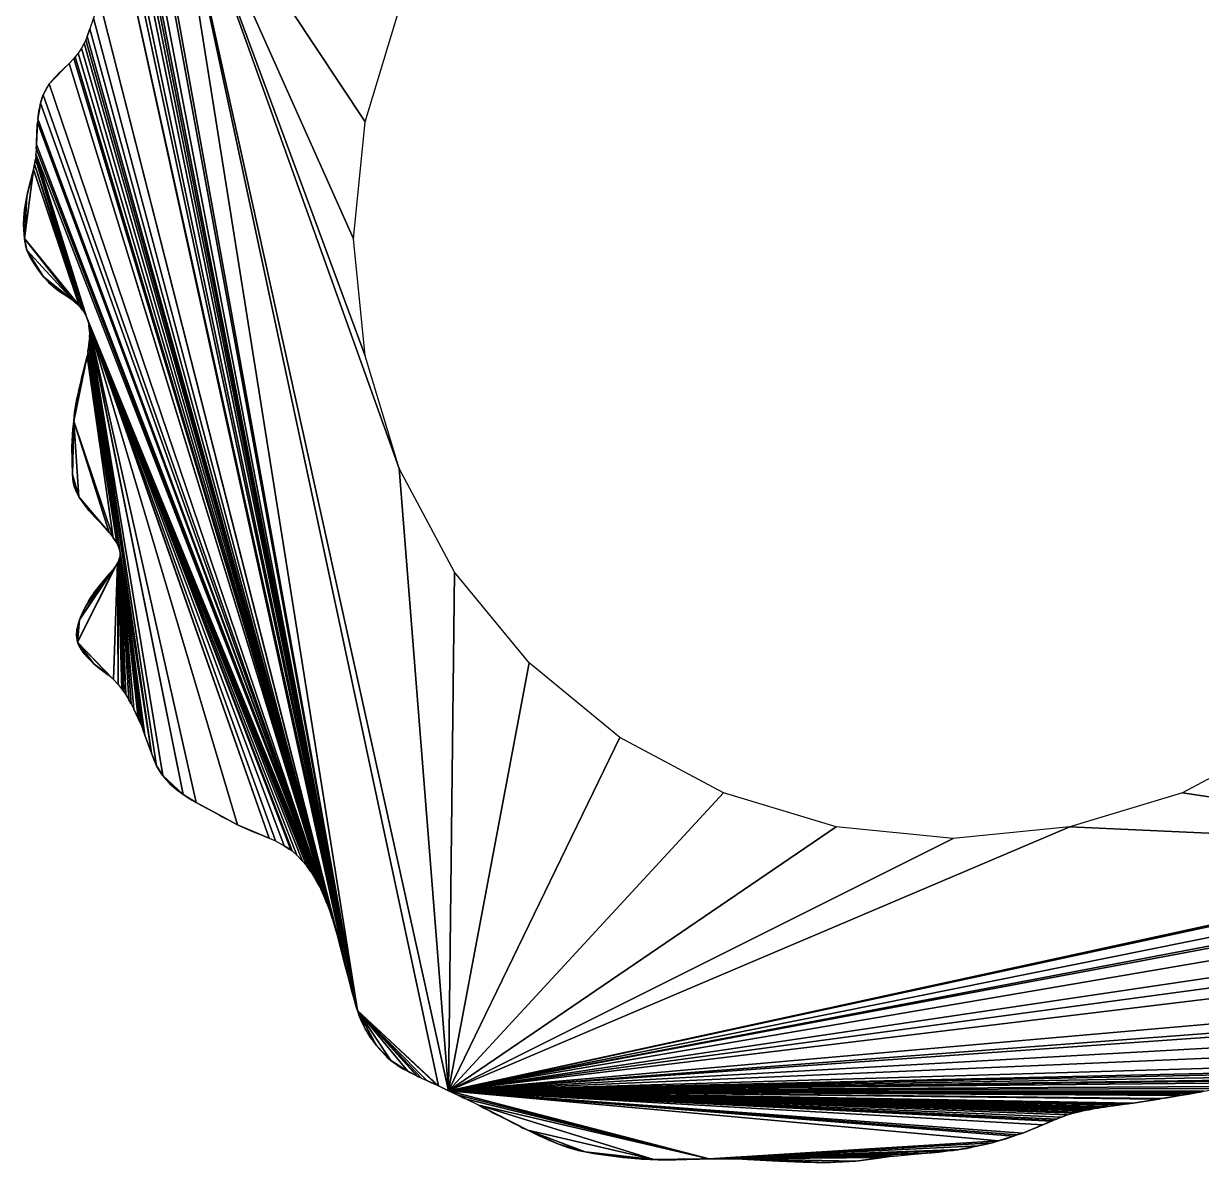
# Model space of a CAD drawing. Extents: x -96 to 96, y -96 to 93.
# Drawn here: x -96.1 to 25.7, y -95.5 to 22.3 of the extents above; entities that cross this region are included whole.
import ezdxf

# ---------------------------------------------------------------- set-up
doc = ezdxf.new("R2010")
doc.units = 0

msp = doc.modelspace()

# ---------------------------------------------------------------- linework, layer by layer
for points in [[(-81.09, 42.69, 94), (-82.88, 37.99, 94), (-61.61, -79.79, 94)], [(-81.09, 42.69, 94), (-61.61, -79.79, 94), (-53.22, -87.6, 94)], [(-81.09, 42.69, 94), (-53.22, -87.6, 94), (-52.17, -88.1, 94)], [(-81.09, 42.69, 94), (-52.17, -88.1, 94), (-57.28, -23.73, 94)], [(-81.09, 42.69, 94), (-57.28, -23.73, 94), (-60.81, -12.1, 94)], [(-81.09, 42.69, 94), (-60.81, -12.1, 94), (-62, 0, 94)], [(-81.09, 42.69, 94), (-62, 0, 94), (-60.81, 12.1, 94)], [(-81.09, 42.69, 94), (-60.81, 12.1, 94), (-57.28, 23.73, 94)], [(-82.88, 37.99, 94), (-83.06, 37.45, 94), (-61.61, -79.79, 94)], [(-83.06, 37.45, 94), (-83.74, 35.52, 94), (-61.61, -79.79, 94)], [(-83.74, 35.52, 94), (-84.05, 34.73, 94), (-61.61, -79.79, 94)], [(-84.22, 34.32, 94), (-84.42, 33.82, 94), (-61.61, -79.79, 94)], [(-84.05, 34.73, 94), (-84.22, 34.32, 94), (-61.61, -79.79, 94)], [(-84.69, 33.24, 94), (-85.14, 32.29, 94), (-61.61, -79.79, 94)], [(-84.42, 33.82, 94), (-84.69, 33.24, 94), (-61.61, -79.79, 94)], [(-85.43, 31.73, 94), (-85.99, 30.69, 94), (-61.61, -79.79, 94)], [(-85.14, 32.29, 94), (-85.43, 31.73, 94), (-61.61, -79.79, 94)], [(-85.99, 30.69, 94), (-88.3, 24.81, 94), (-62.5, -76.55, 94)], [(-85.99, 30.69, 94), (-62.5, -76.55, 94), (-61.61, -79.79, 94)], [(-88.3, 24.81, 94), (-88.91, 22.82, 94), (-63.63, -72.18, 94)], [(-88.3, 24.81, 94), (-63.63, -72.18, 94), (-62.5, -76.55, 94)], [(-88.91, 22.82, 94), (-89.29, 21.73, 94), (-63.63, -72.18, 94)], [(-89.57, 20.94, 94), (-89.71, 20.58, 94), (-63.79, -71.6, 94)], [(-89.29, 21.73, 94), (-89.41, 21.4, 94), (-89.57, 20.94, 94)], [(-89.29, 21.73, 94), (-89.57, 20.94, 94), (-63.63, -72.18, 94)], [(-89.57, 20.94, 94), (-63.79, -71.6, 94), (-63.63, -72.18, 94)], [(-90.14, 19.73, 94), (-90.48, 19.21, 94), (-64.14, -70.42, 94)], [(-89.86, 20.25, 94), (-90.14, 19.73, 94), (-63.82, -71.51, 94)], [(-90.14, 19.73, 94), (-64.14, -70.42, 94), (-63.82, -71.51, 94)], [(-89.71, 20.58, 94), (-89.86, 20.25, 94), (-63.82, -71.51, 94)], [(-89.71, 20.58, 94), (-63.82, -71.51, 94), (-63.79, -71.6, 94)], [(-90.92, 18.68, 94), (-91.41, 18.16, 94), (-64.17, -70.34, 94)], [(-90.78, 18.84, 94), (-90.92, 18.68, 94), (-64.14, -70.42, 94)], [(-90.92, 18.68, 94), (-64.17, -70.34, 94), (-64.14, -70.42, 94)], [(-90.48, 19.21, 94), (-90.78, 18.84, 94), (-64.14, -70.42, 94)], [(-91.41, 18.16, 94), (-92.63, 16.99, 94), (-93.47, 16.03, 94)], [(-91.41, 18.16, 94), (-93.47, 16.03, 94), (-64.46, -69.5, 94)], [(-91.41, 18.16, 94), (-92, 17.61, 94), (-92.63, 16.99, 94)], [(-92, 17.61, 94), (-92.52, 17.1, 94), (-92.63, 16.99, 94)], [(-91.41, 18.16, 94), (-64.46, -69.5, 94), (-64.17, -70.34, 94)], [(-93.47, 16.03, 94), (-93.83, 15.42, 94), (-94.1, 14.89, 94)], [(-93.47, 16.03, 94), (-94.1, 14.89, 94), (-64.46, -69.5, 94)], [(-93.47, 16.03, 94), (-93.78, 15.55, 94), (-93.83, 15.42, 94)], [(-92.63, 16.99, 94), (-93.33, 16.2, 94), (-93.47, 16.03, 94)], [(-93.33, 16.2, 94), (-93.44, 16.08, 94), (-93.47, 16.03, 94)], [(-92.63, 16.99, 94), (-93.02, 16.58, 94), (-93.33, 16.2, 94)], [(-94.1, 14.89, 94), (-94.2, 14.65, 94), (-94.39, 14.03, 94)], [(-94.1, 14.89, 94), (-94.39, 14.03, 94), (-64.46, -69.5, 94)], [(-94.2, 14.65, 94), (-94.25, 14.51, 94), (-94.39, 14.03, 94)], [(-93.83, 15.42, 94), (-94.05, 15.04, 94), (-94.1, 14.89, 94)], [(-94.39, 14.03, 94), (-94.4, 13.99, 94), (-94.66, 12.42, 94)], [(-94.39, 14.03, 94), (-94.66, 12.42, 94), (-64.46, -69.5, 94)], [(-94.4, 13.99, 94), (-94.53, 13.47, 94), (-94.66, 12.42, 94)], [(-94.53, 13.47, 94), (-94.62, 12.95, 94), (-94.66, 12.42, 94)], [(-94.66, 12.42, 94), (-94.7, 12.03, 94), (-64.57, -69.2, 94)], [(-94.66, 12.42, 94), (-64.57, -69.2, 94), (-64.46, -69.5, 94)], [(-94.7, 12.03, 94), (-94.72, 11.9, 94), (-94.8, 9.76, 94)], [(-94.7, 12.03, 94), (-94.8, 9.76, 94), (-64.57, -69.2, 94)], [(-94.72, 11.9, 94), (-94.75, 11.21, 94), (-94.8, 9.76, 94)], [(-94.75, 11.21, 94), (-94.77, 10.83, 94), (-94.8, 9.76, 94)], [(-94.8, 9.76, 94), (-94.81, 9.49, 94), (-94.82, 9.36, 94)], [(-94.8, 9.76, 94), (-94.82, 9.36, 94), (-64.75, -68.75, 94)], [(-94.8, 9.76, 94), (-64.75, -68.75, 94), (-64.57, -69.2, 94)], [(-94.85, 8.68, 94), (-94.9, 8.25, 94), (-89.94, -7.5, 94)], [(-94.82, 9.36, 94), (-94.85, 8.77, 94), (-64.93, -68.29, 94)], [(-94.85, 8.77, 94), (-94.85, 8.68, 94), (-89.63, -8.06, 94)], [(-94.85, 8.77, 94), (-89.63, -8.06, 94), (-64.93, -68.29, 94)], [(-94.85, 8.68, 94), (-89.94, -7.5, 94), (-89.63, -8.06, 94)], [(-94.82, 9.36, 94), (-64.93, -68.29, 94), (-64.75, -68.75, 94)], [(-95, 7.72, 94), (-95.09, 7.34, 94), (-95.11, 7.2, 94)], [(-95, 7.72, 94), (-95.11, 7.2, 94), (-90.39, -6.88, 94)], [(-94.9, 8.25, 94), (-94.98, 7.86, 94), (-95, 7.72, 94)], [(-94.9, 8.25, 94), (-95, 7.72, 94), (-90.05, -7.35, 94)], [(-95, 7.72, 94), (-90.39, -6.88, 94), (-90.05, -7.35, 94)], [(-94.9, 8.25, 94), (-90.05, -7.35, 94), (-89.94, -7.5, 94)], [(-95.11, 7.2, 94), (-95.78, 4.38, 94), (-96.03, 0.03, 94)], [(-95.11, 7.2, 94), (-96.03, 0.03, 94), (-90.39, -6.88, 94)], [(-95.11, 7.2, 94), (-95.2, 6.82, 94), (-95.78, 4.38, 94)], [(-95.2, 6.82, 94), (-95.29, 6.49, 94), (-95.78, 4.38, 94)], [(-95.29, 6.49, 94), (-95.72, 4.73, 94), (-95.78, 4.38, 94)], [(-95.29, 6.49, 94), (-95.37, 6.16, 94), (-95.72, 4.73, 94)], [(-95.37, 6.16, 94), (-95.45, 5.9, 94), (-95.72, 4.73, 94)], [(-95.2, 6.82, 94), (-95.25, 6.68, 94), (-95.29, 6.49, 94)], [(-95.78, 4.38, 94), (-96.11, 2.2, 94), (-96.14, 1.51, 94)], [(-95.78, 4.38, 94), (-96.14, 1.51, 94), (-96.03, 0.03, 94)], [(-95.78, 4.38, 94), (-96.03, 3.03, 94), (-96.11, 2.2, 94)], [(-95.78, 4.38, 94), (-95.86, 3.99, 94), (-96.03, 3.03, 94)], [(-95.72, 4.73, 94), (-95.72, 4.72, 94), (-95.78, 4.38, 94)], [(-96.03, 3.03, 94), (-96.08, 2.64, 94), (-96.11, 2.2, 94)], [(-96.11, 2.2, 94), (-96.13, 1.6, 94), (-96.14, 1.51, 94)], [(-96.14, 1.51, 94), (-96.13, 1.33, 94), (-96.11, 0.94, 94)], [(-96.14, 1.51, 94), (-96.11, 0.94, 94), (-96.03, 0.03, 94)], [(-96.11, 0.94, 94), (-96.1, 0.55, 94), (-96.03, 0.03, 94)], [(-96.03, 0.03, 94), (-96.01, -0.1, 94), (-95.99, -0.24, 94)], [(-96.03, 0.03, 94), (-95.99, -0.24, 94), (-95.78, -1.15, 94)], [(-96.03, 0.03, 94), (-95.78, -1.15, 94), (-91.01, -6.36, 94)], [(-96.03, 0.03, 94), (-91.01, -6.36, 94), (-90.39, -6.88, 94)], [(-95.99, -0.24, 94), (-95.92, -0.63, 94), (-95.78, -1.15, 94)], [(-95.92, -0.63, 94), (-95.82, -1.01, 94), (-95.78, -1.15, 94)], [(-95.78, -1.15, 94), (-95.71, -1.34, 94), (-95.55, -1.67, 94)], [(-95.78, -1.15, 94), (-95.55, -1.67, 94), (-94.06, -3.91, 94)], [(-95.78, -1.15, 94), (-94.06, -3.91, 94), (-91.01, -6.36, 94)], [(-95.71, -1.34, 94), (-95.65, -1.46, 94), (-95.55, -1.67, 94)], [(-95.55, -1.67, 94), (-95.49, -1.8, 94), (-95.07, -2.52, 94)], [(-95.55, -1.67, 94), (-95.07, -2.52, 94), (-94.06, -3.91, 94)], [(-95.49, -1.8, 94), (-95.35, -2.06, 94), (-95.07, -2.52, 94)], [(-95.07, -2.52, 94), (-95, -2.63, 94), (-94.58, -3.23, 94)], [(-95.07, -2.52, 94), (-94.58, -3.23, 94), (-94.06, -3.91, 94)], [(-94.58, -3.23, 94), (-94.41, -3.46, 94), (-94.06, -3.91, 94)], [(-94.06, -3.91, 94), (-93.63, -4.41, 94), (-93.19, -4.82, 94)], [(-94.06, -3.91, 94), (-93.19, -4.82, 94), (-91.5, -6.03, 94)], [(-94.06, -3.91, 94), (-91.5, -6.03, 94), (-91.01, -6.36, 94)], [(-93.63, -4.41, 94), (-93.56, -4.5, 94), (-93.19, -4.82, 94)], [(-93.19, -4.82, 94), (-93.04, -4.95, 94), (-92.51, -5.36, 94)], [(-93.19, -4.82, 94), (-92.51, -5.36, 94), (-91.5, -6.03, 94)], [(-93.04, -4.95, 94), (-92.77, -5.17, 94), (-92.51, -5.36, 94)], [(-92.51, -5.36, 94), (-92.38, -5.45, 94), (-91.5, -6.03, 94)], [(-91.5, -6.03, 94), (-91.31, -6.16, 94), (-91.01, -6.36, 94)], [(-91.01, -6.36, 94), (-90.86, -6.5, 94), (-90.39, -6.88, 94)], [(-90.39, -6.88, 94), (-90.26, -7.06, 94), (-90.05, -7.35, 94)], [(-89.63, -8.06, 94), (-89.52, -8.4, 94), (-89.5, -8.45, 94)], [(-89.63, -8.06, 94), (-89.5, -8.45, 94), (-70.09, -62.27, 94)], [(-89.63, -8.06, 94), (-70.09, -62.27, 94), (-69.18, -62.76, 94)], [(-89.63, -8.06, 94), (-69.18, -62.76, 94), (-68.49, -63.2, 94)], [(-89.63, -8.06, 94), (-68.49, -63.2, 94), (-68.44, -63.24, 94)], [(-89.63, -8.06, 94), (-68.44, -63.24, 94), (-68.36, -63.3, 94)], [(-89.63, -8.06, 94), (-68.36, -63.3, 94), (-67.87, -63.74, 94)], [(-89.63, -8.06, 94), (-67.87, -63.74, 94), (-67.27, -64.35, 94)], [(-89.63, -8.06, 94), (-67.27, -64.35, 94), (-66.88, -64.82, 94)], [(-89.63, -8.06, 94), (-66.88, -64.82, 94), (-66.42, -65.45, 94)], [(-89.63, -8.06, 94), (-66.42, -65.45, 94), (-66.39, -65.5, 94)], [(-89.63, -8.06, 94), (-66.39, -65.5, 94), (-66.13, -65.91, 94)], [(-89.63, -8.06, 94), (-66.13, -65.91, 94), (-65.9, -66.33, 94)], [(-89.63, -8.06, 94), (-65.9, -66.33, 94), (-65.6, -66.86, 94)], [(-89.63, -8.06, 94), (-65.6, -66.86, 94), (-65.37, -67.3, 94)], [(-89.63, -8.06, 94), (-65.37, -67.3, 94), (-65.14, -67.82, 94)], [(-89.63, -8.06, 94), (-65.14, -67.82, 94), (-64.93, -68.29, 94)], [(-89.5, -8.45, 94), (-89.38, -8.89, 94), (-70.72, -61.98, 94)], [(-89.5, -8.45, 94), (-70.72, -61.98, 94), (-70.09, -62.27, 94)], [(-89.38, -8.89, 94), (-89.37, -8.98, 94), (-79.62, -57.47, 94)], [(-89.38, -8.89, 94), (-79.62, -57.47, 94), (-78.29, -58.28, 94)], [(-89.38, -8.89, 94), (-78.29, -58.28, 94), (-73.99, -60.59, 94)], [(-89.38, -8.89, 94), (-73.99, -60.59, 94), (-70.72, -61.98, 94)], [(-89.37, -8.98, 94), (-89.33, -9.5, 94), (-86.15, -32.46, 94)], [(-89.37, -8.98, 94), (-86.15, -32.46, 94), (-82.9, -53.19, 94)], [(-89.37, -8.98, 94), (-82.9, -53.19, 94), (-82.37, -54.51, 94)], [(-89.37, -8.98, 94), (-82.37, -54.51, 94), (-81.74, -55.51, 94)], [(-89.37, -8.98, 94), (-81.74, -55.51, 94), (-79.62, -57.47, 94)], [(-89.33, -9.5, 94), (-89.33, -9.95, 94), (-86.15, -32.46, 94)], [(-89.35, -10.54, 94), (-89.39, -10.84, 94), (-89.4, -11.06, 94)], [(-89.35, -10.54, 94), (-89.4, -11.06, 94), (-86.23, -32.1, 94)], [(-89.33, -10.09, 94), (-89.35, -10.54, 94), (-86.15, -32.46, 94)], [(-89.35, -10.54, 94), (-86.23, -32.1, 94), (-86.15, -32.46, 94)], [(-89.33, -9.95, 94), (-89.33, -10.02, 94), (-86.15, -32.46, 94)], [(-89.33, -10.02, 94), (-89.33, -10.09, 94), (-86.15, -32.46, 94)], [(-89.56, -12.11, 94), (-89.68, -12.63, 94), (-90.95, -18.83, 94)], [(-89.56, -12.11, 94), (-90.95, -18.83, 94), (-86.85, -30.9, 94)], [(-89.56, -12.11, 94), (-89.65, -12.49, 94), (-89.68, -12.63, 94)], [(-89.53, -11.97, 94), (-89.56, -12.11, 94), (-86.5, -31.42, 94)], [(-89.56, -12.11, 94), (-86.85, -30.9, 94), (-86.5, -31.42, 94)], [(-89.47, -11.59, 94), (-89.53, -11.97, 94), (-86.32, -31.83, 94)], [(-89.53, -11.97, 94), (-86.5, -31.42, 94), (-86.32, -31.83, 94)], [(-89.4, -11.06, 94), (-89.46, -11.52, 94), (-89.47, -11.59, 94)], [(-89.4, -11.06, 94), (-89.47, -11.59, 94), (-86.26, -31.96, 94)], [(-89.47, -11.59, 94), (-86.32, -31.83, 94), (-86.26, -31.96, 94)], [(-89.4, -11.06, 94), (-86.26, -31.96, 94), (-86.23, -32.1, 94)], [(-89.68, -12.63, 94), (-90.5, -16.01, 94), (-90.95, -18.83, 94)], [(-89.68, -12.63, 94), (-89.99, -13.89, 94), (-90.5, -16.01, 94)], [(-89.68, -12.63, 94), (-89.78, -13.02, 94), (-89.99, -13.89, 94)], [(-89.99, -13.89, 94), (-90.22, -14.8, 94), (-90.5, -16.01, 94)], [(-89.99, -13.89, 94), (-90.06, -14.11, 94), (-90.22, -14.8, 94)], [(-90.06, -14.11, 94), (-90.22, -14.8, 94), (-90.22, -14.8, 94)], [(-90.22, -14.8, 94), (-90.45, -15.76, 94), (-90.5, -16.01, 94)], [(-90.22, -14.8, 94), (-90.36, -15.35, 94), (-90.45, -15.76, 94)], [(-90.5, -16.01, 94), (-90.71, -16.93, 94), (-90.95, -18.83, 94)], [(-90.71, -16.93, 94), (-90.85, -17.93, 94), (-90.95, -18.83, 94)], [(-90.71, -16.93, 94), (-90.84, -17.85, 94), (-90.85, -17.93, 94)], [(-90.5, -16.01, 94), (-90.65, -16.67, 94), (-90.71, -16.93, 94)], [(-90.5, -16.01, 94), (-90.57, -16.28, 94), (-90.65, -16.67, 94)], [(-90.85, -17.93, 94), (-90.92, -18.43, 94), (-90.95, -18.83, 94)], [(-90.95, -18.83, 94), (-91.05, -19.68, 94), (-91.09, -24.36, 94)], [(-90.95, -18.83, 94), (-91.09, -24.36, 94), (-90.41, -26.69, 94)], [(-90.95, -18.83, 94), (-91.01, -19.29, 94), (-91.05, -19.68, 94)], [(-90.95, -18.83, 94), (-90.41, -26.69, 94), (-87.29, -30.37, 94)], [(-90.95, -18.83, 94), (-87.29, -30.37, 94), (-86.85, -30.9, 94)], [(-91.05, -19.68, 94), (-91.07, -19.98, 94), (-91.15, -21.5, 94)], [(-91.05, -19.68, 94), (-91.15, -21.5, 94), (-91.09, -24.36, 94)], [(-91.15, -21.5, 94), (-91.15, -23.2, 94), (-91.09, -24.36, 94)], [(-91.09, -24.36, 94), (-91.07, -24.63, 94), (-91, -25.15, 94)], [(-91.09, -24.36, 94), (-91, -25.15, 94), (-90.88, -25.66, 94)], [(-91.09, -24.36, 94), (-90.88, -25.66, 94), (-90.41, -26.69, 94)], [(-52.17, -88.1, 94), (-51.55, -34.45, 94), (-57.28, -23.73, 94)], [(-91, -25.15, 94), (-90.9, -25.59, 94), (-90.88, -25.66, 94)], [(-90.88, -25.66, 94), (-90.87, -25.68, 94), (-90.67, -26.2, 94)], [(-90.88, -25.66, 94), (-90.67, -26.2, 94), (-90.41, -26.69, 94)], [(-90.67, -26.2, 94), (-90.45, -26.61, 94), (-90.41, -26.69, 94)], [(-90.41, -26.69, 94), (-90.05, -27.24, 94), (-89.71, -27.67, 94)], [(-90.41, -26.69, 94), (-89.71, -27.67, 94), (-89.35, -28.11, 94)], [(-90.41, -26.69, 94), (-89.35, -28.11, 94), (-87.78, -29.81, 94)], [(-90.41, -26.69, 94), (-87.78, -29.81, 94), (-87.29, -30.37, 94)], [(-89.71, -27.67, 94), (-89.64, -27.76, 94), (-89.35, -28.11, 94)], [(-89.35, -28.11, 94), (-88.8, -28.74, 94), (-88.28, -29.27, 94)], [(-89.35, -28.11, 94), (-88.28, -29.27, 94), (-87.78, -29.81, 94)], [(-88.28, -29.27, 94), (-87.87, -29.72, 94), (-87.78, -29.81, 94)], [(-87.78, -29.81, 94), (-87.65, -29.96, 94), (-87.29, -30.37, 94)], [(-86.85, -30.9, 94), (-86.79, -31, 94), (-86.74, -31.08, 94)], [(-86.85, -30.9, 94), (-86.74, -31.08, 94), (-86.5, -31.42, 94)], [(-86.5, -31.42, 94), (-86.42, -31.61, 94), (-86.32, -31.83, 94)], [(-86.15, -32.46, 94), (-86.2, -32.98, 94), (-85.79, -46.8, 94)], [(-86.15, -32.46, 94), (-85.79, -46.8, 94), (-85.6, -47.07, 94)], [(-86.15, -32.46, 94), (-85.6, -47.07, 94), (-85.55, -47.16, 94)], [(-86.15, -32.46, 94), (-85.55, -47.16, 94), (-85.25, -47.67, 94)], [(-86.15, -32.46, 94), (-85.25, -47.67, 94), (-85.02, -48.07, 94)], [(-86.15, -32.46, 94), (-85.02, -48.07, 94), (-84.74, -48.62, 94)], [(-86.15, -32.46, 94), (-84.74, -48.62, 94), (-84.28, -49.59, 94)], [(-86.15, -32.46, 94), (-84.28, -49.59, 94), (-84.24, -49.68, 94)], [(-86.15, -32.46, 94), (-84.24, -49.68, 94), (-84.02, -50.19, 94)], [(-86.15, -32.46, 94), (-84.02, -50.19, 94), (-83.81, -50.73, 94)], [(-86.15, -32.46, 94), (-83.81, -50.73, 94), (-83.58, -51.32, 94)], [(-86.15, -32.46, 94), (-83.58, -51.32, 94), (-82.9, -53.19, 94)], [(-86.41, -33.5, 94), (-86.65, -33.89, 94), (-90.55, -41.72, 94)], [(-86.41, -33.5, 94), (-90.55, -41.72, 94), (-86.84, -45.57, 94)], [(-86.65, -33.89, 94), (-86.74, -34.02, 94), (-90.55, -41.72, 94)], [(-86.74, -34.02, 94), (-90.35, -39.38, 94), (-90.55, -41.72, 94)], [(-86.74, -34.02, 94), (-87.17, -34.54, 94), (-90.35, -39.38, 94)], [(-86.41, -33.5, 94), (-86.84, -45.57, 94), (-86.34, -46.1, 94)], [(-86.35, -33.37, 94), (-86.41, -33.5, 94), (-86.34, -46.1, 94)], [(-86.2, -32.98, 94), (-86.35, -33.37, 94), (-85.97, -46.55, 94)], [(-86.35, -33.37, 94), (-86.34, -46.1, 94), (-85.97, -46.55, 94)], [(-86.2, -32.98, 94), (-85.97, -46.55, 94), (-85.79, -46.8, 94)], [(-87.17, -34.54, 94), (-89.69, -37.97, 94), (-90.35, -39.38, 94)], [(-87.17, -34.54, 94), (-87.87, -35.35, 94), (-89.69, -37.97, 94)], [(-87.17, -34.54, 94), (-87.46, -34.88, 94), (-87.87, -35.35, 94)], [(-52.17, -88.1, 94), (-43.84, -43.84, 94), (-51.55, -34.45, 94)], [(-87.87, -35.35, 94), (-89.13, -37.01, 94), (-89.69, -37.97, 94)], [(-87.87, -35.35, 94), (-88.19, -35.73, 94), (-89.13, -37.01, 94)], [(-88.19, -35.73, 94), (-88.88, -36.61, 94), (-89.13, -37.01, 94)], [(-88.19, -35.73, 94), (-88.45, -36.05, 94), (-88.88, -36.61, 94)], [(-87.87, -35.35, 94), (-88.08, -35.59, 94), (-88.19, -35.73, 94)], [(-89.13, -37.01, 94), (-89.43, -37.48, 94), (-89.69, -37.97, 94)], [(-89.13, -37.01, 94), (-89.24, -37.17, 94), (-89.43, -37.48, 94)], [(-89.69, -37.97, 94), (-90.24, -39.11, 94), (-90.35, -39.38, 94)], [(-89.69, -37.97, 94), (-90.08, -38.72, 94), (-90.24, -39.11, 94)], [(-89.69, -37.97, 94), (-89.82, -38.2, 94), (-90.08, -38.72, 94)], [(-90.35, -39.38, 94), (-90.57, -40.15, 94), (-90.62, -40.42, 94)], [(-90.35, -39.38, 94), (-90.62, -40.42, 94), (-90.55, -41.72, 94)], [(-90.57, -40.15, 94), (-90.6, -40.29, 94), (-90.62, -40.42, 94)], [(-90.35, -39.38, 94), (-90.47, -39.77, 94), (-90.57, -40.15, 94)], [(-90.24, -39.11, 94), (-90.3, -39.25, 94), (-90.35, -39.38, 94)], [(-90.62, -40.42, 94), (-90.65, -40.81, 94), (-90.65, -41, 94)], [(-90.62, -40.42, 94), (-90.65, -41, 94), (-90.55, -41.72, 94)], [(-90.65, -41, 94), (-90.63, -41.33, 94), (-90.55, -41.72, 94)], [(-90.55, -41.72, 94), (-90.51, -41.85, 94), (-90.44, -41.99, 94)], [(-90.55, -41.72, 94), (-90.44, -41.99, 94), (-89.87, -42.9, 94)], [(-90.55, -41.72, 94), (-89.87, -42.9, 94), (-88.85, -43.94, 94)], [(-90.55, -41.72, 94), (-88.85, -43.94, 94), (-87.29, -45.17, 94)], [(-90.55, -41.72, 94), (-87.29, -45.17, 94), (-87.17, -45.27, 94)], [(-90.55, -41.72, 94), (-87.17, -45.27, 94), (-86.84, -45.57, 94)], [(-90.44, -41.99, 94), (-90.26, -42.38, 94), (-89.87, -42.9, 94)], [(-89.87, -42.9, 94), (-89.55, -43.25, 94), (-89.39, -43.43, 94)], [(-89.87, -42.9, 94), (-89.39, -43.43, 94), (-88.85, -43.94, 94)], [(-89.39, -43.43, 94), (-88.99, -43.81, 94), (-88.85, -43.94, 94)], [(-52.17, -88.1, 94), (-34.45, -51.55, 94), (-43.84, -43.84, 94)], [(-88.85, -43.94, 94), (-88.47, -44.26, 94), (-88.28, -44.42, 94)], [(-88.85, -43.94, 94), (-88.28, -44.42, 94), (-87.61, -44.92, 94)], [(-88.85, -43.94, 94), (-87.61, -44.92, 94), (-87.29, -45.17, 94)], [(-88.28, -44.42, 94), (-87.73, -44.84, 94), (-87.61, -44.92, 94)], [(-87.61, -44.92, 94), (-87.43, -45.07, 94), (-87.29, -45.17, 94)], [(-86.84, -45.57, 94), (-86.34, -46.09, 94), (-86.34, -46.1, 94)], [(-85.25, -47.67, 94), (-85.04, -48.04, 94), (-85.02, -48.07, 94)], [(-84.74, -48.62, 94), (-84.31, -49.53, 94), (-84.28, -49.59, 94)], [(-84.24, -49.68, 94), (-84.18, -49.82, 94), (-84.02, -50.19, 94)], [(-83.81, -50.73, 94), (-83.66, -51.11, 94), (-83.58, -51.32, 94)], [(-83.58, -51.32, 94), (-83.08, -52.71, 94), (-82.91, -53.18, 94)], [(-83.58, -51.32, 94), (-82.91, -53.18, 94), (-82.9, -53.19, 94)], [(-52.17, -88.1, 94), (-23.73, -57.28, 94), (-34.45, -51.55, 94)], [(62.61, -63.11, 94), (34.45, -51.55, 94), (23.73, -57.28, 94)], [(-82.9, -53.19, 94), (-82.67, -53.85, 94), (-82.6, -54.02, 94)], [(-82.9, -53.19, 94), (-82.6, -54.02, 94), (-82.5, -54.22, 94)], [(-82.9, -53.19, 94), (-82.5, -54.22, 94), (-82.37, -54.51, 94)], [(-82.5, -54.22, 94), (-82.44, -54.36, 94), (-82.37, -54.51, 94)], [(-82.37, -54.51, 94), (-82.16, -54.91, 94), (-82.08, -55.03, 94)], [(-82.37, -54.51, 94), (-82.08, -55.03, 94), (-81.9, -55.29, 94)], [(-82.37, -54.51, 94), (-81.9, -55.29, 94), (-81.74, -55.51, 94)], [(-81.9, -55.29, 94), (-81.82, -55.42, 94), (-81.74, -55.51, 94)], [(-81.74, -55.51, 94), (-81.4, -55.95, 94), (-80.89, -56.47, 94)], [(-81.74, -55.51, 94), (-80.89, -56.47, 94), (-79.62, -57.47, 94)], [(-80.89, -56.47, 94), (-80.29, -56.99, 94), (-79.62, -57.47, 94)], [(-79.62, -57.47, 94), (-79.56, -57.51, 94), (-79.39, -57.61, 94)], [(-79.62, -57.47, 94), (-79.39, -57.61, 94), (-78.93, -57.9, 94)], [(-79.62, -57.47, 94), (-78.93, -57.9, 94), (-78.44, -58.2, 94)], [(-79.62, -57.47, 94), (-78.44, -58.2, 94), (-78.29, -58.28, 94)], [(-78.93, -57.9, 94), (-78.72, -58.04, 94), (-78.44, -58.2, 94)], [(-78.44, -58.2, 94), (-78.42, -58.21, 94), (-78.29, -58.28, 94)], [(-78.29, -58.28, 94), (-77.74, -58.61, 94), (-77.2, -58.89, 94)], [(-78.29, -58.28, 94), (-77.2, -58.89, 94), (-75.92, -59.58, 94)], [(-78.29, -58.28, 94), (-75.92, -59.58, 94), (-74.76, -60.2, 94)], [(-78.29, -58.28, 94), (-74.76, -60.2, 94), (-73.99, -60.59, 94)], [(-52.17, -88.1, 94), (-12.1, -60.81, 94), (-23.73, -57.28, 94)], [(62.61, -63.11, 94), (23.73, -57.28, 94), (12.1, -60.81, 94)], [(-75.92, -59.58, 94), (-75.65, -59.73, 94), (-74.76, -60.2, 94)], [(-74.76, -60.2, 94), (-74.63, -60.27, 94), (-73.99, -60.59, 94)], [(-73.99, -60.59, 94), (-73.2, -60.96, 94), (-72.68, -61.19, 94)], [(-73.99, -60.59, 94), (-72.68, -61.19, 94), (-72.11, -61.41, 94)], [(-73.99, -60.59, 94), (-72.11, -61.41, 94), (-71.37, -61.71, 94)], [(-73.99, -60.59, 94), (-71.37, -61.71, 94), (-70.72, -61.98, 94)], [(-52.17, -88.1, 94), (62.61, -63.11, 94), (12.1, -60.81, 94)], [(-52.17, -88.1, 94), (12.1, -60.81, 94), (0, -62, 94)], [(-52.17, -88.1, 94), (0, -62, 94), (-12.1, -60.81, 94)], [(-72.68, -61.19, 94), (-72.2, -61.38, 94), (-72.11, -61.41, 94)], [(-71.37, -61.71, 94), (-71.19, -61.79, 94), (-70.72, -61.98, 94)], [(-69.18, -62.76, 94), (-68.65, -63.1, 94), (-68.49, -63.2, 94)], [(-52.17, -88.1, 94), (62.35, -63.38, 94), (62.61, -63.11, 94)], [(-52.17, -88.1, 94), (60.44, -65.38, 94), (62.35, -63.38, 94)], [(-66.88, -64.82, 94), (-66.49, -65.36, 94), (-66.42, -65.45, 94)], [(-52.17, -88.1, 94), (59.01, -66.93, 94), (60.44, -65.38, 94)], [(-65.9, -66.33, 94), (-65.72, -66.66, 94), (-65.6, -66.86, 94)], [(-52.17, -88.1, 94), (58.65, -67.32, 94), (59.01, -66.93, 94)], [(-52.17, -88.1, 94), (56.73, -69.49, 94), (58.65, -67.32, 94)], [(-64.93, -68.29, 94), (-64.9, -68.39, 94), (-64.89, -68.4, 94)], [(-64.93, -68.29, 94), (-64.89, -68.4, 94), (-64.75, -68.75, 94)], [(-64.46, -69.5, 94), (-64.33, -69.87, 94), (-64.17, -70.34, 94)], [(-64.14, -70.42, 94), (-64, -70.95, 94), (-63.82, -71.51, 94)], [(-52.17, -88.1, 94), (53.62, -72.38, 94), (56.73, -69.49, 94)], [(-63.79, -71.6, 94), (-63.74, -71.8, 94), (-63.63, -72.18, 94)], [(-63.63, -72.18, 94), (-63.46, -72.91, 94), (-63.35, -73.33, 94)], [(-63.63, -72.18, 94), (-63.35, -73.33, 94), (-63, -74.68, 94)], [(-63.63, -72.18, 94), (-63, -74.68, 94), (-62.93, -74.93, 94)], [(-63.63, -72.18, 94), (-62.93, -74.93, 94), (-62.5, -76.55, 94)], [(-52.17, -88.1, 94), (51.65, -74.07, 94), (53.62, -72.38, 94)], [(-52.17, -88.1, 94), (49.55, -75.82, 94), (51.65, -74.07, 94)], [(-62.93, -74.93, 94), (-62.76, -75.63, 94), (-62.5, -76.55, 94)], [(-62.5, -76.55, 94), (-62.24, -77.62, 94), (-62.21, -77.71, 94)], [(-62.5, -76.55, 94), (-62.21, -77.71, 94), (-61.91, -78.77, 94)], [(-62.5, -76.55, 94), (-61.91, -78.77, 94), (-61.61, -79.79, 94)], [(-52.17, -88.1, 94), (44.87, -79.59, 94), (49.55, -75.82, 94)], [(-62.21, -77.71, 94), (-62.03, -78.39, 94), (-61.91, -78.77, 94)], [(-61.91, -78.77, 94), (-61.88, -78.88, 94), (-61.73, -79.44, 94)], [(-61.91, -78.77, 94), (-61.73, -79.44, 94), (-61.61, -79.79, 94)], [(-61.73, -79.44, 94), (-61.72, -79.47, 94), (-61.61, -79.79, 94)], [(-61.61, -79.79, 94), (-61.56, -79.95, 94), (-61.41, -80.34, 94)], [(-61.61, -79.79, 94), (-61.41, -80.34, 94), (-61.17, -80.94, 94)], [(-61.61, -79.79, 94), (-61.17, -80.94, 94), (-60.79, -81.71, 94)], [(-61.61, -79.79, 94), (-60.79, -81.71, 94), (-59.63, -83.42, 94)], [(-61.61, -79.79, 94), (-59.63, -83.42, 94), (-58.13, -84.98, 94)], [(-61.61, -79.79, 94), (-58.13, -84.98, 94), (-56.4, -86.09, 94)], [(-61.61, -79.79, 94), (-56.4, -86.09, 94), (-55.46, -86.56, 94)], [(-61.61, -79.79, 94), (-55.46, -86.56, 94), (-55.34, -86.62, 94)], [(-61.61, -79.79, 94), (-55.34, -86.62, 94), (-54.96, -86.81, 94)], [(-61.61, -79.79, 94), (-54.96, -86.81, 94), (-54.41, -87.05, 94)], [(-61.61, -79.79, 94), (-54.41, -87.05, 94), (-53.37, -87.53, 94)], [(-61.61, -79.79, 94), (-53.37, -87.53, 94), (-53.22, -87.6, 94)], [(-61.41, -80.34, 94), (-61.34, -80.54, 94), (-61.17, -80.94, 94)], [(-52.17, -88.1, 94), (43.05, -80.89, 94), (44.87, -79.59, 94)], [(-61.17, -80.94, 94), (-61.14, -81.01, 94), (-61.05, -81.19, 94)], [(-61.17, -80.94, 94), (-61.05, -81.19, 94), (-60.79, -81.71, 94)], [(-61.05, -81.19, 94), (-60.9, -81.52, 94), (-60.79, -81.71, 94)], [(-52.17, -88.1, 94), (42.21, -81.45, 94), (43.05, -80.89, 94)], [(-52.17, -88.1, 94), (39.85, -82.94, 94), (42.21, -81.45, 94)], [(-60.79, -81.71, 94), (-60.68, -81.91, 94), (-60.27, -82.58, 94)], [(-60.79, -81.71, 94), (-60.27, -82.58, 94), (-59.83, -83.16, 94)], [(-60.79, -81.71, 94), (-59.83, -83.16, 94), (-59.63, -83.42, 94)], [(-59.83, -83.16, 94), (-59.75, -83.27, 94), (-59.63, -83.42, 94)], [(-59.63, -83.42, 94), (-59.31, -83.81, 94), (-58.71, -84.47, 94)], [(-59.63, -83.42, 94), (-58.71, -84.47, 94), (-58.13, -84.98, 94)], [(-52.17, -88.1, 94), (37.7, -84.24, 94), (39.85, -82.94, 94)], [(-58.71, -84.47, 94), (-58.56, -84.62, 94), (-58.13, -84.98, 94)], [(-58.13, -84.98, 94), (-58.01, -85.09, 94), (-57.68, -85.32, 94)], [(-58.13, -84.98, 94), (-57.68, -85.32, 94), (-57.42, -85.5, 94)], [(-58.13, -84.98, 94), (-57.42, -85.5, 94), (-56.4, -86.09, 94)], [(-52.17, -88.1, 94), (35.1, -85.51, 94), (37.7, -84.24, 94)], [(-57.68, -85.32, 94), (-57.55, -85.42, 94), (-57.42, -85.5, 94)], [(-57.42, -85.5, 94), (-57.08, -85.73, 94), (-56.84, -85.86, 94)], [(-57.42, -85.5, 94), (-56.84, -85.86, 94), (-56.4, -86.09, 94)], [(-56.4, -86.09, 94), (-56.18, -86.22, 94), (-56.15, -86.23, 94)], [(-56.4, -86.09, 94), (-56.15, -86.23, 94), (-56.01, -86.29, 94)], [(-56.4, -86.09, 94), (-56.01, -86.29, 94), (-55.46, -86.56, 94)], [(-52.17, -88.1, 94), (33.4, -86.15, 94), (35.1, -85.51, 94)], [(-52.17, -88.1, 94), (32.77, -86.37, 94), (33.4, -86.15, 94)], [(-52.17, -88.1, 94), (31.94, -86.66, 94), (32.77, -86.37, 94)], [(-55.34, -86.62, 94), (-55.11, -86.74, 94), (-54.96, -86.81, 94)], [(-54.41, -87.05, 94), (-54, -87.26, 94), (-53.37, -87.53, 94)], [(-53.22, -87.6, 94), (-52.88, -87.78, 94), (-52.45, -87.97, 94)], [(-53.22, -87.6, 94), (-52.45, -87.97, 94), (-52.17, -88.1, 94)], [(-52.17, -88.1, 94), (30.84, -86.99, 94), (31.94, -86.66, 94)], [(-52.17, -88.1, 94), (30.48, -87.09, 94), (30.84, -86.99, 94)], [(-52.17, -88.1, 94), (29.82, -87.28, 94), (30.48, -87.09, 94)], [(-52.17, -88.1, 94), (28.4, -87.65, 94), (29.82, -87.28, 94)], [(-52.17, -88.1, 94), (27.48, -87.86, 94), (28.4, -87.65, 94)], [(-52.17, -88.1, 94), (25.96, -88.16, 94), (27.48, -87.86, 94)], [(-52.17, -88.1, 94), (-51.78, -88.29, 94), (-51.28, -88.51, 94)], [(-52.17, -88.1, 94), (-51.28, -88.51, 94), (-25.21, -95.14, 94)], [(-52.17, -88.1, 94), (-25.21, -95.14, 94), (4.69, -93.27, 94)], [(-52.17, -88.1, 94), (4.69, -93.27, 94), (6.26, -92.8, 94)], [(-52.17, -88.1, 94), (6.26, -92.8, 94), (6.65, -92.67, 94)], [(-52.17, -88.1, 94), (6.65, -92.67, 94), (7.22, -92.48, 94)], [(-52.17, -88.1, 94), (7.22, -92.48, 94), (9.28, -91.62, 94)], [(-52.17, -88.1, 94), (9.28, -91.62, 94), (10.17, -91.24, 94)], [(-52.17, -88.1, 94), (10.17, -91.24, 94), (10.3, -91.18, 94)], [(-52.17, -88.1, 94), (10.3, -91.18, 94), (10.69, -91.03, 94)], [(-52.17, -88.1, 94), (10.69, -91.03, 94), (11.21, -90.82, 94)], [(-52.17, -88.1, 94), (11.21, -90.82, 94), (11.83, -90.61, 94)], [(-52.17, -88.1, 94), (11.83, -90.61, 94), (12.46, -90.43, 94)], [(-52.17, -88.1, 94), (12.46, -90.43, 94), (12.91, -90.31, 94)], [(-52.17, -88.1, 94), (12.91, -90.31, 94), (13.43, -90.19, 94)], [(-52.17, -88.1, 94), (13.43, -90.19, 94), (13.95, -90.08, 94)], [(-52.17, -88.1, 94), (13.95, -90.08, 94), (14.48, -89.98, 94)], [(-52.17, -88.1, 94), (14.48, -89.98, 94), (14.86, -89.91, 94)], [(-52.17, -88.1, 94), (14.86, -89.91, 94), (15.06, -89.89, 94)], [(-52.17, -88.1, 94), (15.06, -89.89, 94), (15.13, -89.88, 94)], [(-52.17, -88.1, 94), (15.13, -89.88, 94), (15.52, -89.81, 94)], [(-52.17, -88.1, 94), (15.52, -89.81, 94), (16.04, -89.72, 94)], [(-52.17, -88.1, 94), (16.04, -89.72, 94), (17.08, -89.58, 94)], [(-52.17, -88.1, 94), (17.08, -89.58, 94), (17.74, -89.49, 94)], [(-52.17, -88.1, 94), (17.74, -89.49, 94), (18.65, -89.37, 94)], [(-52.17, -88.1, 94), (18.65, -89.37, 94), (21.26, -88.97, 94)], [(-52.17, -88.1, 94), (21.26, -88.97, 94), (21.57, -88.92, 94)], [(-52.17, -88.1, 94), (21.57, -88.92, 94), (23.45, -88.61, 94)], [(-52.17, -88.1, 94), (23.45, -88.61, 94), (24.39, -88.44, 94)], [(-52.17, -88.1, 94), (24.39, -88.44, 94), (25.13, -88.31, 94)], [(-52.17, -88.1, 94), (25.13, -88.31, 94), (25.25, -88.29, 94)], [(-52.17, -88.1, 94), (25.25, -88.29, 94), (25.96, -88.16, 94)], [(-51.28, -88.51, 94), (-51.09, -88.61, 94), (-50.31, -88.99, 94)], [(-51.28, -88.51, 94), (-50.31, -88.99, 94), (-25.21, -95.14, 94)], [(-51.09, -88.61, 94), (-50.68, -88.83, 94), (-50.31, -88.99, 94)], [(21.26, -88.97, 94), (21.33, -88.96, 94), (21.57, -88.92, 94)], [(21.57, -88.92, 94), (22.16, -88.83, 94), (23.45, -88.61, 94)], [(24.39, -88.44, 94), (24.62, -88.4, 94), (25.13, -88.31, 94)], [(25.25, -88.29, 94), (25.57, -88.24, 94), (25.96, -88.16, 94)], [(-50.31, -88.99, 94), (-49.06, -89.61, 94), (-25.21, -95.14, 94)], [(-49.06, -89.61, 94), (-48.53, -89.89, 94), (-47.99, -90.16, 94)], [(-49.06, -89.61, 94), (-47.99, -90.16, 94), (-46.06, -91.15, 94)], [(-49.06, -89.61, 94), (-46.06, -91.15, 94), (-44.89, -91.74, 94)], [(-49.06, -89.61, 94), (-44.89, -91.74, 94), (-43.98, -92.19, 94)], [(-49.06, -89.61, 94), (-43.98, -92.19, 94), (-30.93, -95.22, 94)], [(-49.06, -89.61, 94), (-30.93, -95.22, 94), (-25.21, -95.14, 94)], [(13.95, -90.08, 94), (14.09, -90.06, 94), (14.48, -89.98, 94)], [(14.86, -89.91, 94), (14.93, -89.91, 94), (15.06, -89.89, 94)], [(15.52, -89.81, 94), (15.65, -89.79, 94), (16.04, -89.72, 94)], [(17.08, -89.58, 94), (17.35, -89.54, 94), (17.74, -89.49, 94)], [(17.08, -89.58, 94), (17.19, -89.57, 94), (17.35, -89.54, 94)], [(17.74, -89.49, 94), (18.26, -89.43, 94), (18.65, -89.37, 94)], [(17.74, -89.49, 94), (18.13, -89.45, 94), (18.26, -89.43, 94)], [(18.65, -89.37, 94), (20.87, -89.04, 94), (21.26, -88.97, 94)], [(18.65, -89.37, 94), (19.04, -89.31, 94), (20.87, -89.04, 94)], [(18.65, -89.37, 94), (18.81, -89.35, 94), (19.04, -89.31, 94)], [(-47.99, -90.16, 94), (-47.6, -90.37, 94), (-46.54, -90.92, 94)], [(-47.99, -90.16, 94), (-46.54, -90.92, 94), (-46.06, -91.15, 94)], [(-46.06, -91.15, 94), (-45.49, -91.45, 94), (-44.89, -91.74, 94)], [(9.28, -91.62, 94), (9.8, -91.4, 94), (10.17, -91.24, 94)], [(10.69, -91.03, 94), (10.82, -90.98, 94), (11.21, -90.82, 94)], [(11.21, -90.82, 94), (11.48, -90.74, 94), (11.83, -90.61, 94)], [(12.91, -90.31, 94), (13.04, -90.28, 94), (13.43, -90.19, 94)], [(-44.89, -91.74, 94), (-44.54, -91.93, 94), (-44.48, -91.96, 94)], [(-44.89, -91.74, 94), (-44.48, -91.96, 94), (-43.98, -92.19, 94)], [(-44.48, -91.96, 94), (-44.36, -92.02, 94), (-43.98, -92.19, 94)], [(-43.98, -92.19, 94), (-42.79, -92.76, 94), (-42.02, -93.11, 94)], [(-43.98, -92.19, 94), (-42.02, -93.11, 94), (-40.86, -93.61, 94)], [(-43.98, -92.19, 94), (-40.86, -93.61, 94), (-38.04, -94.43, 94)], [(-43.98, -92.19, 94), (-38.04, -94.43, 94), (-30.93, -95.22, 94)], [(6.65, -92.67, 94), (7.08, -92.54, 94), (7.22, -92.48, 94)], [(7.22, -92.48, 94), (7.69, -92.3, 94), (9.28, -91.62, 94)], [(7.22, -92.48, 94), (7.56, -92.36, 94), (7.69, -92.3, 94)], [(7.69, -92.3, 94), (8.58, -91.94, 94), (9.28, -91.62, 94)], [(9.28, -91.62, 94), (9.71, -91.44, 94), (9.8, -91.4, 94)], [(-42.02, -93.11, 94), (-41.89, -93.17, 94), (-40.86, -93.61, 94)], [(-40.86, -93.61, 94), (-40.71, -93.67, 94), (-39.72, -94.01, 94)], [(-40.86, -93.61, 94), (-39.72, -94.01, 94), (-38.04, -94.43, 94)], [(-25.21, -95.14, 94), (4.04, -93.48, 94), (4.69, -93.27, 94)], [(-25.21, -95.14, 94), (2.61, -93.81, 94), (4.04, -93.48, 94)], [(2.61, -93.81, 94), (3.13, -93.69, 94), (4.04, -93.48, 94)], [(2.61, -93.81, 94), (2.99, -93.73, 94), (3.13, -93.69, 94)], [(3.13, -93.69, 94), (3.9, -93.51, 94), (4.04, -93.48, 94)], [(4.04, -93.48, 94), (4.56, -93.32, 94), (4.69, -93.27, 94)], [(4.04, -93.48, 94), (4.17, -93.44, 94), (4.56, -93.32, 94)], [(4.69, -93.27, 94), (6.12, -92.85, 94), (6.26, -92.8, 94)], [(4.69, -93.27, 94), (5.76, -92.97, 94), (6.12, -92.85, 94)], [(4.69, -93.27, 94), (5.64, -93.01, 94), (5.76, -92.97, 94)], [(4.69, -93.27, 94), (5.49, -93.06, 94), (5.64, -93.01, 94)], [(-39.72, -94.01, 94), (-38.76, -94.27, 94), (-38.04, -94.43, 94)], [(-38.04, -94.43, 94), (-37.17, -94.59, 94), (-34.13, -94.99, 94)], [(-38.04, -94.43, 94), (-34.13, -94.99, 94), (-32.5, -95.15, 94)], [(-38.04, -94.43, 94), (-32.5, -95.15, 94), (-30.93, -95.22, 94)], [(-34.13, -94.99, 94), (-33.92, -95.01, 94), (-32.5, -95.15, 94)], [(-25.21, -95.14, 94), (0.65, -94.18, 94), (2.61, -93.81, 94)], [(-25.21, -95.14, 94), (-0.53, -94.33, 94), (0.65, -94.18, 94)], [(-25.21, -95.14, 94), (-2.75, -94.55, 94), (-0.53, -94.33, 94)], [(-25.21, -95.14, 94), (-3.63, -94.64, 94), (-2.75, -94.55, 94)], [(-25.21, -95.14, 94), (-24.14, -95.13, 94), (-3.63, -94.64, 94)], [(-24.14, -95.13, 94), (-5.7, -94.82, 94), (-3.63, -94.64, 94)], [(-24.14, -95.13, 94), (-23.62, -95.13, 94), (-5.7, -94.82, 94)], [(-23.62, -95.13, 94), (-6.52, -94.92, 94), (-5.7, -94.82, 94)], [(-23.62, -95.13, 94), (-23.02, -95.13, 94), (-6.52, -94.92, 94)], [(-23.02, -95.13, 94), (-7.26, -95.01, 94), (-6.52, -94.92, 94)], [(-23.02, -95.13, 94), (-22.32, -95.15, 94), (-7.26, -95.01, 94)], [(-22.32, -95.15, 94), (-10.05, -95.37, 94), (-7.26, -95.01, 94)], [(-10.05, -95.37, 94), (-9.5, -95.3, 94), (-7.26, -95.01, 94)], [(-9.5, -95.3, 94), (-7.94, -95.12, 94), (-7.26, -95.01, 94)], [(-7.26, -95.01, 94), (-6.78, -94.95, 94), (-6.52, -94.92, 94)], [(-7.26, -95.01, 94), (-6.98, -94.98, 94), (-6.78, -94.95, 94)], [(-6.52, -94.92, 94), (-5.94, -94.85, 94), (-5.7, -94.82, 94)], [(-3.63, -94.64, 94), (-3.27, -94.61, 94), (-2.75, -94.55, 94)], [(-3.63, -94.64, 94), (-3.55, -94.64, 94), (-3.27, -94.61, 94)], [(-2.75, -94.55, 94), (-1.84, -94.48, 94), (-0.53, -94.33, 94)], [(-2.75, -94.55, 94), (-2.23, -94.53, 94), (-1.84, -94.48, 94)], [(-1.84, -94.48, 94), (-1.18, -94.43, 94), (-0.53, -94.33, 94)], [(-1.84, -94.48, 94), (-1.45, -94.45, 94), (-1.18, -94.43, 94)], [(-0.53, -94.33, 94), (0.38, -94.23, 94), (0.65, -94.18, 94)], [(-0.53, -94.33, 94), (0, -94.27, 94), (0.38, -94.23, 94)], [(-0.53, -94.33, 94), (-0.14, -94.29, 94), (0, -94.27, 94)], [(0.38, -94.23, 94), (0.52, -94.21, 94), (0.65, -94.18, 94)], [(0.65, -94.18, 94), (2.08, -93.92, 94), (2.61, -93.81, 94)], [(0.65, -94.18, 94), (1.97, -93.95, 94), (2.08, -93.92, 94)], [(0.65, -94.18, 94), (1.43, -94.06, 94), (1.97, -93.95, 94)], [(2.08, -93.92, 94), (2.47, -93.84, 94), (2.61, -93.81, 94)], [(-32.5, -95.15, 94), (-32.23, -95.17, 94), (-31.84, -95.18, 94)], [(-32.5, -95.15, 94), (-31.84, -95.18, 94), (-30.93, -95.22, 94)], [(-31.84, -95.18, 94), (-31.32, -95.23, 94), (-30.93, -95.22, 94)], [(-30.93, -95.22, 94), (-26.08, -95.16, 94), (-25.21, -95.14, 94)], [(-30.93, -95.22, 94), (-26.39, -95.17, 94), (-26.08, -95.16, 94)], [(-30.93, -95.22, 94), (-27.8, -95.23, 94), (-26.39, -95.17, 94)], [(-30.93, -95.22, 94), (-30.54, -95.25, 94), (-30.41, -95.26, 94)], [(-30.93, -95.22, 94), (-30.41, -95.26, 94), (-29.89, -95.26, 94)], [(-30.93, -95.22, 94), (-29.89, -95.26, 94), (-27.8, -95.23, 94)], [(-30.41, -95.26, 94), (-30.27, -95.26, 94), (-29.89, -95.26, 94)], [(-29.89, -95.26, 94), (-28.84, -95.25, 94), (-27.8, -95.23, 94)], [(-29.89, -95.26, 94), (-29.75, -95.26, 94), (-28.84, -95.25, 94)], [(-28.84, -95.25, 94), (-28.71, -95.26, 94), (-27.8, -95.23, 94)], [(-27.8, -95.23, 94), (-27.53, -95.23, 94), (-26.39, -95.17, 94)], [(-27.8, -95.23, 94), (-27.66, -95.23, 94), (-27.53, -95.23, 94)], [(-26.39, -95.17, 94), (-26.23, -95.17, 94), (-26.08, -95.16, 94)], [(-26.08, -95.16, 94), (-25.56, -95.16, 94), (-25.21, -95.14, 94)], [(-25.21, -95.14, 94), (-24.37, -95.13, 94), (-24.14, -95.13, 94)], [(-24.14, -95.13, 94), (-24.03, -95.13, 94), (-23.62, -95.13, 94)], [(-23.02, -95.13, 94), (-22.35, -95.15, 94), (-22.32, -95.15, 94)], [(-22.32, -95.15, 94), (-21.26, -95.2, 94), (-13.01, -95.51, 94)], [(-22.32, -95.15, 94), (-13.01, -95.51, 94), (-10.05, -95.37, 94)], [(-21.26, -95.2, 94), (-20.34, -95.25, 94), (-20.13, -95.26, 94)], [(-21.26, -95.2, 94), (-20.13, -95.26, 94), (-18, -95.37, 94)], [(-21.26, -95.2, 94), (-18, -95.37, 94), (-13.9, -95.51, 94)], [(-21.26, -95.2, 94), (-13.9, -95.51, 94), (-13.01, -95.51, 94)], [(-18, -95.37, 94), (-16.31, -95.47, 94), (-15.53, -95.49, 94)], [(-18, -95.37, 94), (-15.53, -95.49, 94), (-14.65, -95.5, 94)], [(-18, -95.37, 94), (-14.65, -95.5, 94), (-13.9, -95.51, 94)], [(-14.65, -95.5, 94), (-14.23, -95.51, 94), (-13.9, -95.51, 94)], [(-13.9, -95.51, 94), (-13.84, -95.52, 94), (-13.57, -95.52, 94)], [(-13.9, -95.51, 94), (-13.57, -95.52, 94), (-13.01, -95.51, 94)], [(-13.01, -95.51, 94), (-11.39, -95.45, 94), (-10.05, -95.37, 94)], [(-13.01, -95.51, 94), (-11.62, -95.47, 94), (-11.39, -95.45, 94)], [(-13.01, -95.51, 94), (-12.41, -95.5, 94), (-11.62, -95.47, 94)], [(-13.01, -95.51, 94), (-12.66, -95.51, 94), (-12.41, -95.5, 94)], [(-11.39, -95.45, 94), (-10.9, -95.43, 94), (-10.05, -95.37, 94)], [(-10.05, -95.37, 94), (-9.61, -95.32, 94), (-9.5, -95.3, 94)]]:
    msp.add_3dface(points)

doc.saveas('drawing.dxf')
